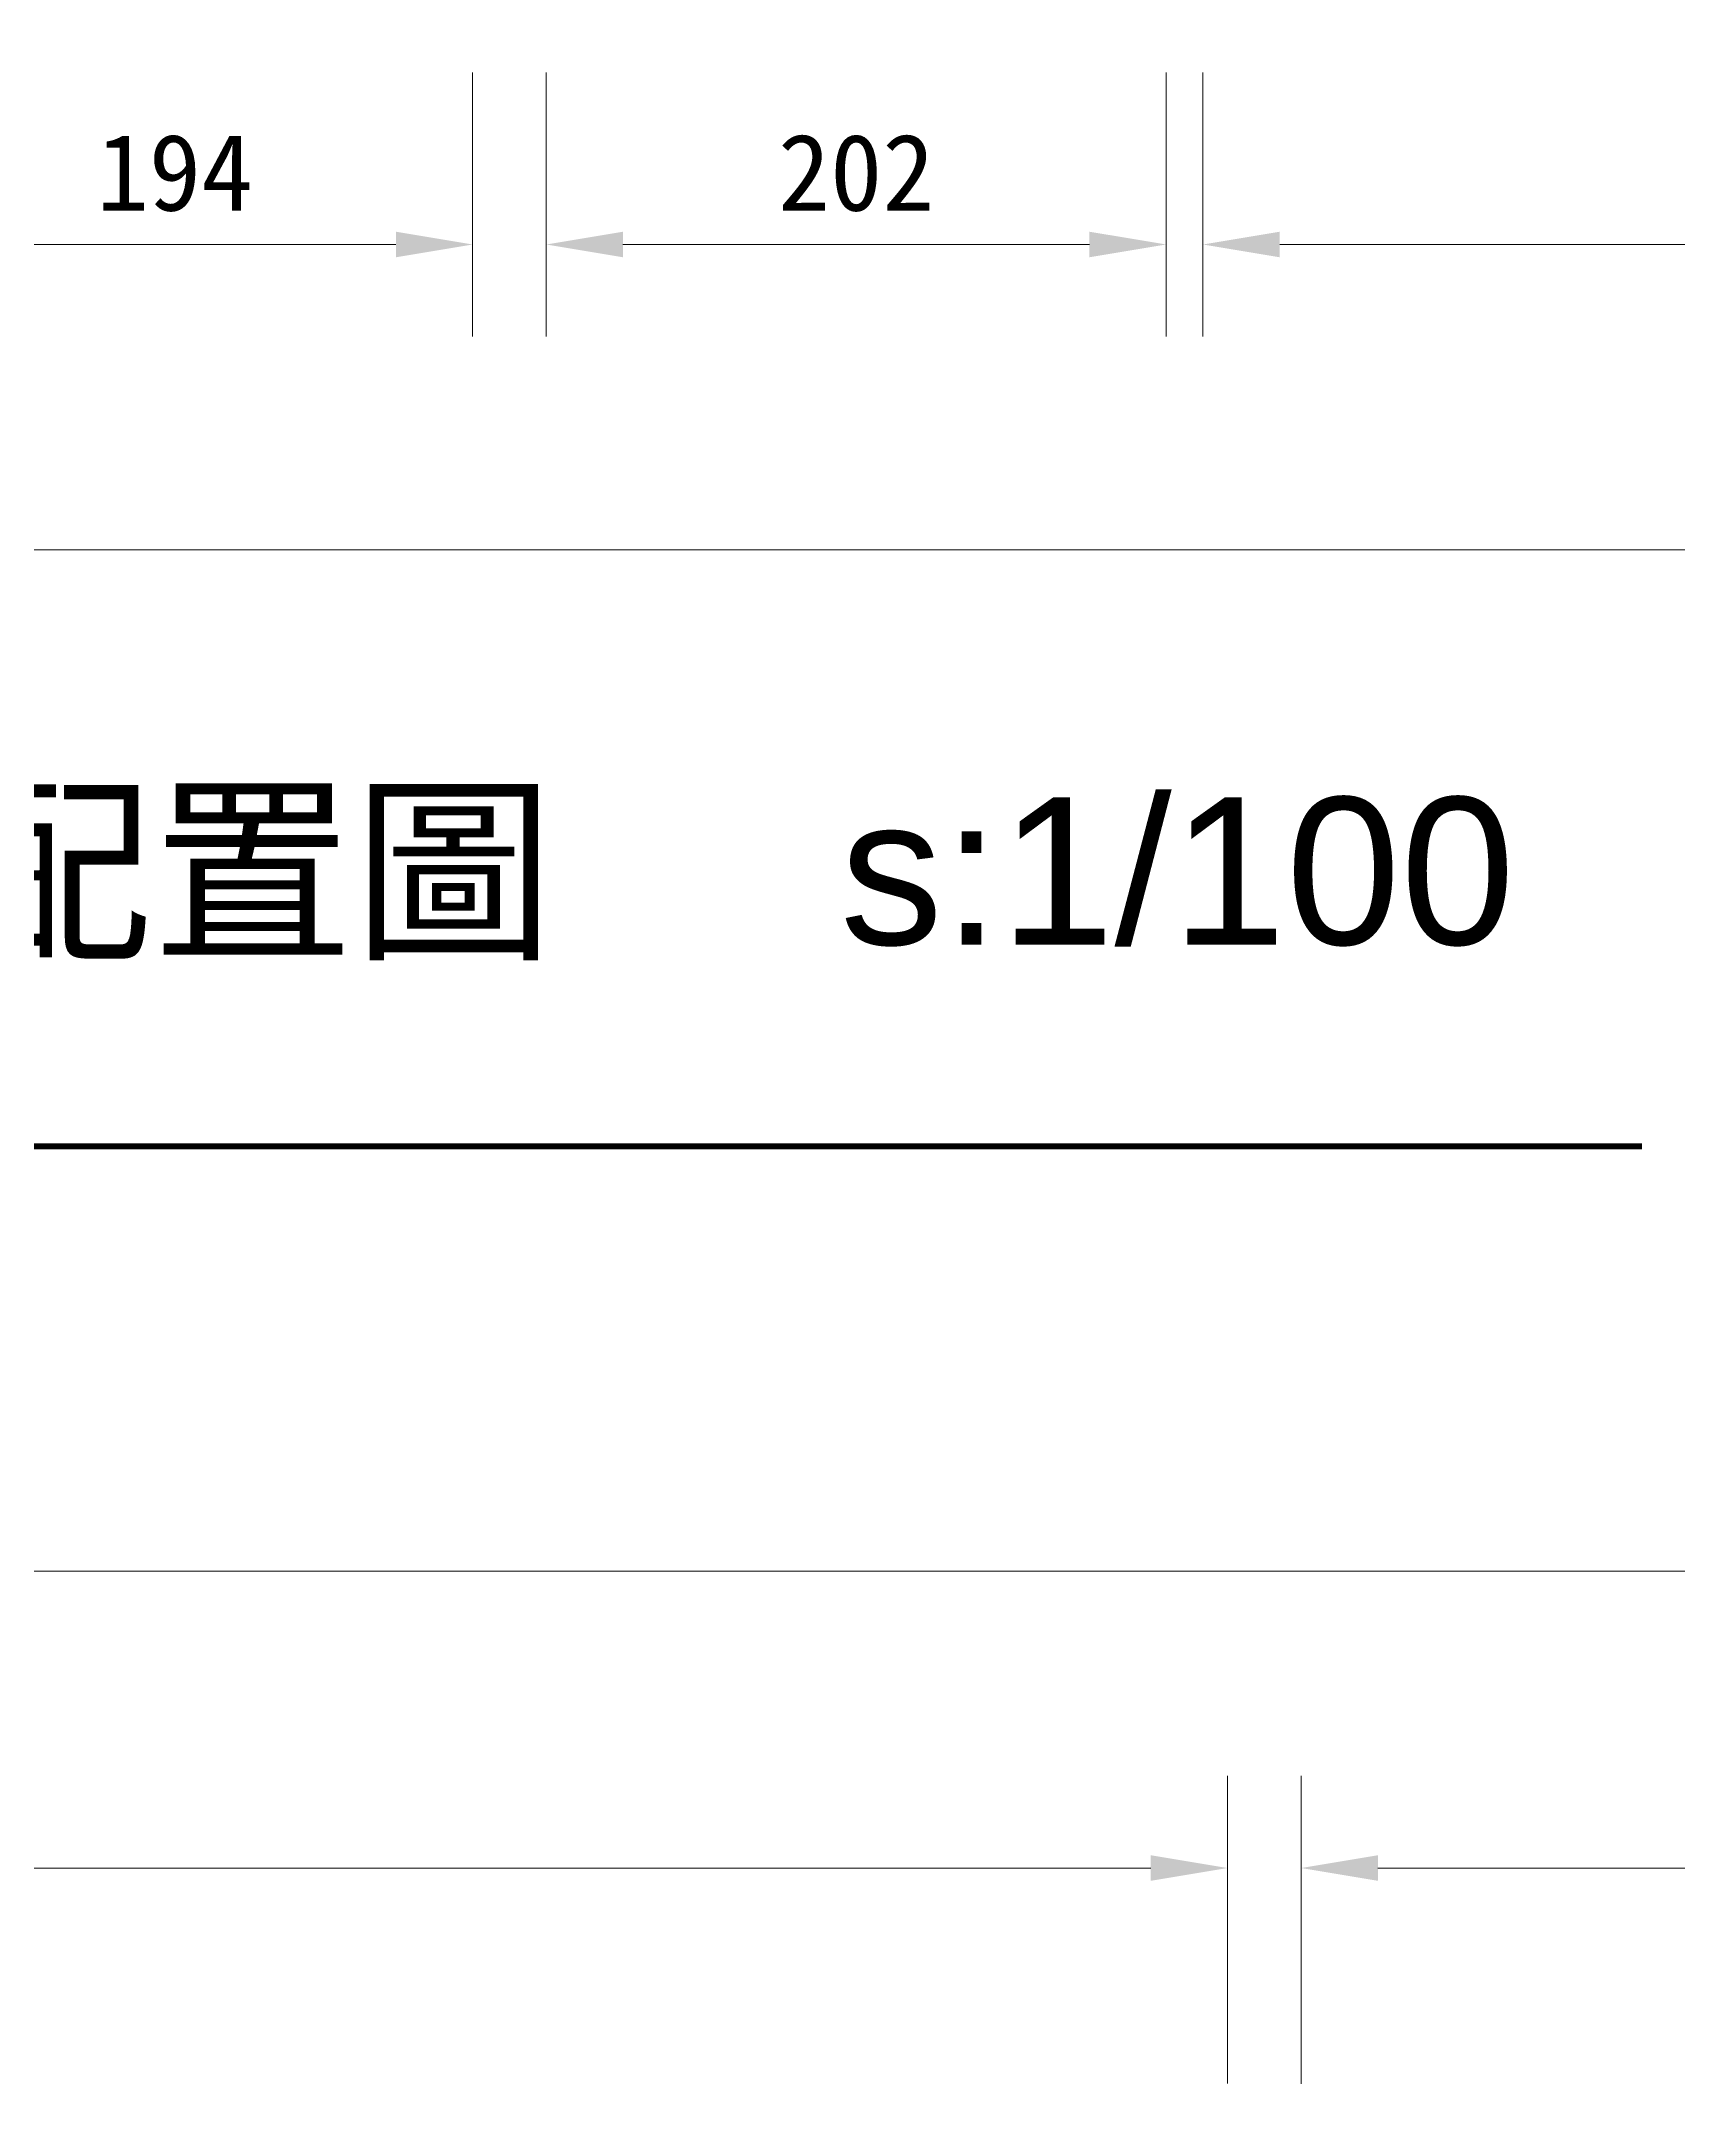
# Model space of a CAD drawing. Header units: centimetres. Extents: x 1966 to 8787, y 7398 to 12383.
# Drawn here: x 7423 to 7956, y 10035 to 10710 of the extents above; entities that cross this region are included whole.
import ezdxf

# ---------------------------------------------------------------- set-up
doc = ezdxf.new("R2010")
doc.units = ezdxf.units.CM
doc.header["$PDMODE"] = 35
doc.styles.get("Standard").update_dxf_attribs({"font": 'arial.ttf', "height": 10})
doc.styles.add('文2.5', font='kaiu.ttf', dxfattribs={"height": 2.5})
doc.dimstyles.new('DIM2.5', dxfattribs={"dimtxt": 2.5, "dimasz": 2.5, "dimexe": 3, "dimexo": 1, "dimgap": 1, "dimtad": 1, "dimdec": 1, "dimdsep": 46, "dimtxsty": '文2.5', "dimcen": 0, "dimadec": 0, "dimazin": 0, "dimtfac": 1, "dimtdec": 1, "dimtmove": 0, "dimatfit": 3, "dimfxl": 1, "dimlwd": 15, "dimlwe": 15, "dimarcsym": 0})

# ---------------------------------------------------------------- blocks, each defined once
blk = doc.blocks.new('*D83')
at = {"color": 0, "linetype": 'Continuous', "lineweight": 15, "transparency": 16777216}
for p, q in [((7369.51, 10699.99), (7369.51, 10613.84)), ((7563.51, 10699.93), (7563.51, 10613.84)), ((7394.51, 10643.84), (7538.51, 10643.84))]:
    blk.add_line(p, q, dxfattribs=at)
at = {"color": 0, "transparency": 16777216}
for points in [[(7394.51, 10648), (7394.51, 10639.67), (7369.51, 10643.84)], [(7538.51, 10648), (7538.51, 10639.67), (7563.51, 10643.84)]]:
    blk.add_solid(points, dxfattribs=at)
at = {"layer": 'DEFPOINTS', "color": 0, "transparency": 16777216}
for p in [(7369.51, 10709.99), (7563.51, 10709.93), (7563.51, 10643.84)]:
    blk.add_point(p, dxfattribs=at)
at = {"color": 0, "transparency": 16777216, "insert": (7466.51, 10667.16), "char_height": 25, "attachment_point": 5, "style": '文2.5'}
blk.add_mtext('194', dxfattribs=at)
blk = doc.blocks.new('*D84')
at = {"color": 0, "linetype": 'Continuous', "lineweight": 15, "transparency": 16777216}
for p, q in [((7587.51, 10699.93), (7587.51, 10613.84)), ((7789.51, 10699.93), (7789.51, 10613.84)), ((7612.51, 10643.84), (7764.51, 10643.84))]:
    blk.add_line(p, q, dxfattribs=at)
at = {"color": 0, "transparency": 16777216}
for points in [[(7612.51, 10648), (7612.51, 10639.67), (7587.51, 10643.84)], [(7764.51, 10648), (7764.51, 10639.67), (7789.51, 10643.84)]]:
    blk.add_solid(points, dxfattribs=at)
at = {"layer": 'DEFPOINTS', "color": 0, "transparency": 16777216}
for p in [(7587.51, 10709.93), (7789.51, 10709.93), (7789.51, 10643.84)]:
    blk.add_point(p, dxfattribs=at)
at = {"color": 0, "transparency": 16777216, "insert": (7688.51, 10667.16), "char_height": 25, "attachment_point": 5, "style": '文2.5'}
blk.add_mtext('202', dxfattribs=at)
blk = doc.blocks.new('*D85')
at = {"color": 0, "linetype": 'Continuous', "lineweight": 15, "transparency": 16777216}
for p, q in [((7801.51, 10699.93), (7801.51, 10613.84)), ((8255.51, 10699.93), (8255.51, 10613.84)), ((7826.51, 10643.84), (8230.51, 10643.84))]:
    blk.add_line(p, q, dxfattribs=at)
at = {"color": 0, "transparency": 16777216}
for points in [[(7826.51, 10648), (7826.51, 10639.67), (7801.51, 10643.84)], [(8230.51, 10648), (8230.51, 10639.67), (8255.51, 10643.84)]]:
    blk.add_solid(points, dxfattribs=at)
at = {"layer": 'DEFPOINTS', "color": 0, "transparency": 16777216}
for p in [(7801.51, 10709.93), (8255.51, 10709.93), (8255.51, 10643.84)]:
    blk.add_point(p, dxfattribs=at)
at = {"color": 0, "transparency": 16777216, "insert": (8028.51, 10667.16), "char_height": 25, "attachment_point": 5, "style": '文2.5'}
blk.add_mtext('454', dxfattribs=at)
blk = doc.blocks.new('*D87')
at = {"color": 0, "linetype": 'Continuous', "lineweight": 15, "transparency": 16777216}
for p, q in [((6187.51, 10699.99), (6187.51, 10514.34)), ((8457.45, 10699.93), (8457.45, 10514.34)), ((6212.51, 10544.34), (8432.45, 10544.34))]:
    blk.add_line(p, q, dxfattribs=at)
at = {"color": 0, "transparency": 16777216}
for points in [[(6212.51, 10548.5), (6212.51, 10540.17), (6187.51, 10544.34)], [(8432.45, 10548.5), (8432.45, 10540.17), (8457.45, 10544.34)]]:
    blk.add_solid(points, dxfattribs=at)
at = {"layer": 'DEFPOINTS', "color": 0, "transparency": 16777216}
for p in [(6187.51, 10709.99), (8457.45, 10709.93), (8457.45, 10544.34)]:
    blk.add_point(p, dxfattribs=at)
at = {"color": 0, "transparency": 16777216, "insert": (7321.8, 10567.96), "char_height": 25, "attachment_point": 5, "style": '文2.5'}
blk.add_mtext('2269.9', dxfattribs=at)
blk = doc.blocks.new('*D174')
at = {"color": 0, "linetype": 'Continuous', "lineweight": 15, "transparency": 16777216}
for p, q in [((6953.51, 10044.58), (6953.51, 10144.83)), ((7809.51, 10044.58), (7809.51, 10144.83)), ((6978.51, 10114.83), (7784.51, 10114.83))]:
    blk.add_line(p, q, dxfattribs=at)
at = {"color": 0, "transparency": 16777216}
for points in [[(6978.51, 10119), (6978.51, 10110.67), (6953.51, 10114.83)], [(7784.51, 10119), (7784.51, 10110.67), (7809.51, 10114.83)]]:
    blk.add_solid(points, dxfattribs=at)
at = {"layer": 'DEFPOINTS', "color": 0, "transparency": 16777216}
for p in [(7809.51, 10114.83), (6953.51, 10034.58), (7809.51, 10034.58)]:
    blk.add_point(p, dxfattribs=at)
at = {"color": 0, "transparency": 16777216, "insert": (7381.51, 10138.16), "char_height": 25, "attachment_point": 5, "style": '文2.5'}
blk.add_mtext('856', dxfattribs=at)
blk = doc.blocks.new('*D175')
at = {"color": 0, "linetype": 'Continuous', "lineweight": 15, "transparency": 16777216}
for p, q in [((7833.51, 10044.51), (7833.51, 10144.83)), ((8291.51, 10044.51), (8291.51, 10144.83)), ((7858.51, 10114.83), (8266.51, 10114.83))]:
    blk.add_line(p, q, dxfattribs=at)
at = {"color": 0, "transparency": 16777216}
for points in [[(7858.51, 10119), (7858.51, 10110.67), (7833.51, 10114.83)], [(8266.51, 10119), (8266.51, 10110.67), (8291.51, 10114.83)]]:
    blk.add_solid(points, dxfattribs=at)
at = {"layer": 'DEFPOINTS', "color": 0, "transparency": 16777216}
for p in [(8291.51, 10114.83), (7833.51, 10034.51), (8291.51, 10034.51)]:
    blk.add_point(p, dxfattribs=at)
at = {"color": 0, "transparency": 16777216, "insert": (8062.51, 10138.16), "char_height": 25, "attachment_point": 5, "style": '文2.5'}
blk.add_mtext('458', dxfattribs=at)
blk = doc.blocks.new('*D178')
at = {"color": 0, "linetype": 'Continuous', "lineweight": 15, "transparency": 16777216}
for p, q in [((6211.51, 10044.58), (6211.51, 10241.56)), ((8481.42, 10044.58), (8481.42, 10241.56)), ((6236.51, 10211.56), (8456.42, 10211.56))]:
    blk.add_line(p, q, dxfattribs=at)
at = {"color": 0, "transparency": 16777216}
for points in [[(6236.51, 10215.73), (6236.51, 10207.39), (6211.51, 10211.56)], [(8456.42, 10215.73), (8456.42, 10207.39), (8481.42, 10211.56)]]:
    blk.add_solid(points, dxfattribs=at)
at = {"layer": 'DEFPOINTS', "color": 0, "transparency": 16777216}
for p in [(8481.42, 10211.56), (6211.51, 10034.58), (8481.42, 10034.58)]:
    blk.add_point(p, dxfattribs=at)
at = {"color": 0, "transparency": 16777216, "insert": (7346.47, 10235.18), "char_height": 25, "attachment_point": 5, "style": '文2.5'}
blk.add_mtext('2269.9', dxfattribs=at)

msp = doc.modelspace()

# ---------------------------------------------------------------- linework, layer by layer
at = {"const_width": 2}
msp.add_lwpolyline([(6922.89, 10349.99), (7944.56, 10349.99)], dxfattribs=at)

# ---------------------------------------------------------------- texts
msp.add_text('辦公室平面傢俱配置圖     s:1/100', height=48).set_placement((6935.36, 10415.72))

# ---------------------------------------------------------------- dimensions: what is measured, and where the dimension line sits
dim = msp.add_linear_dim(base=(8457.45, 10544.34), p1=(6187.51, 10709.99), p2=(8457.45, 10709.93), dimstyle='DIM2.5')
dim.commit()
dim.dimension.update_dxf_attribs({"geometry": '*D87', "text_midpoint": (7321.8, 10544.34), "dimtype": 160})
for base, p1, p2, picture, middle in [((7563.51, 10643.84), (7369.51, 10709.99), (7563.51, 10709.93), '*D83', (7466.51, 10667.16)), ((7789.51, 10643.84), (7587.51, 10709.93), (7789.51, 10709.93), '*D84', (7688.51, 10667.16)), ((8255.51, 10643.84), (7801.51, 10709.93), (8255.51, 10709.93), '*D85', (8028.51, 10667.16)), ((8481.42, 10211.56), (6211.51, 10034.58), (8481.42, 10034.58), '*D178', (7346.47, 10235.18)), ((7809.51, 10114.83), (6953.51, 10034.58), (7809.51, 10034.58), '*D174', (7381.51, 10138.16)), ((8291.51, 10114.83), (7833.51, 10034.51), (8291.51, 10034.51), '*D175', (8062.51, 10138.16))]:
    dim = msp.add_linear_dim(base=base, p1=p1, p2=p2, dimstyle='DIM2.5')
    dim.commit()
    dim.dimension.update_dxf_attribs({"geometry": picture, "text_midpoint": middle})

doc.saveas('drawing.dxf')
